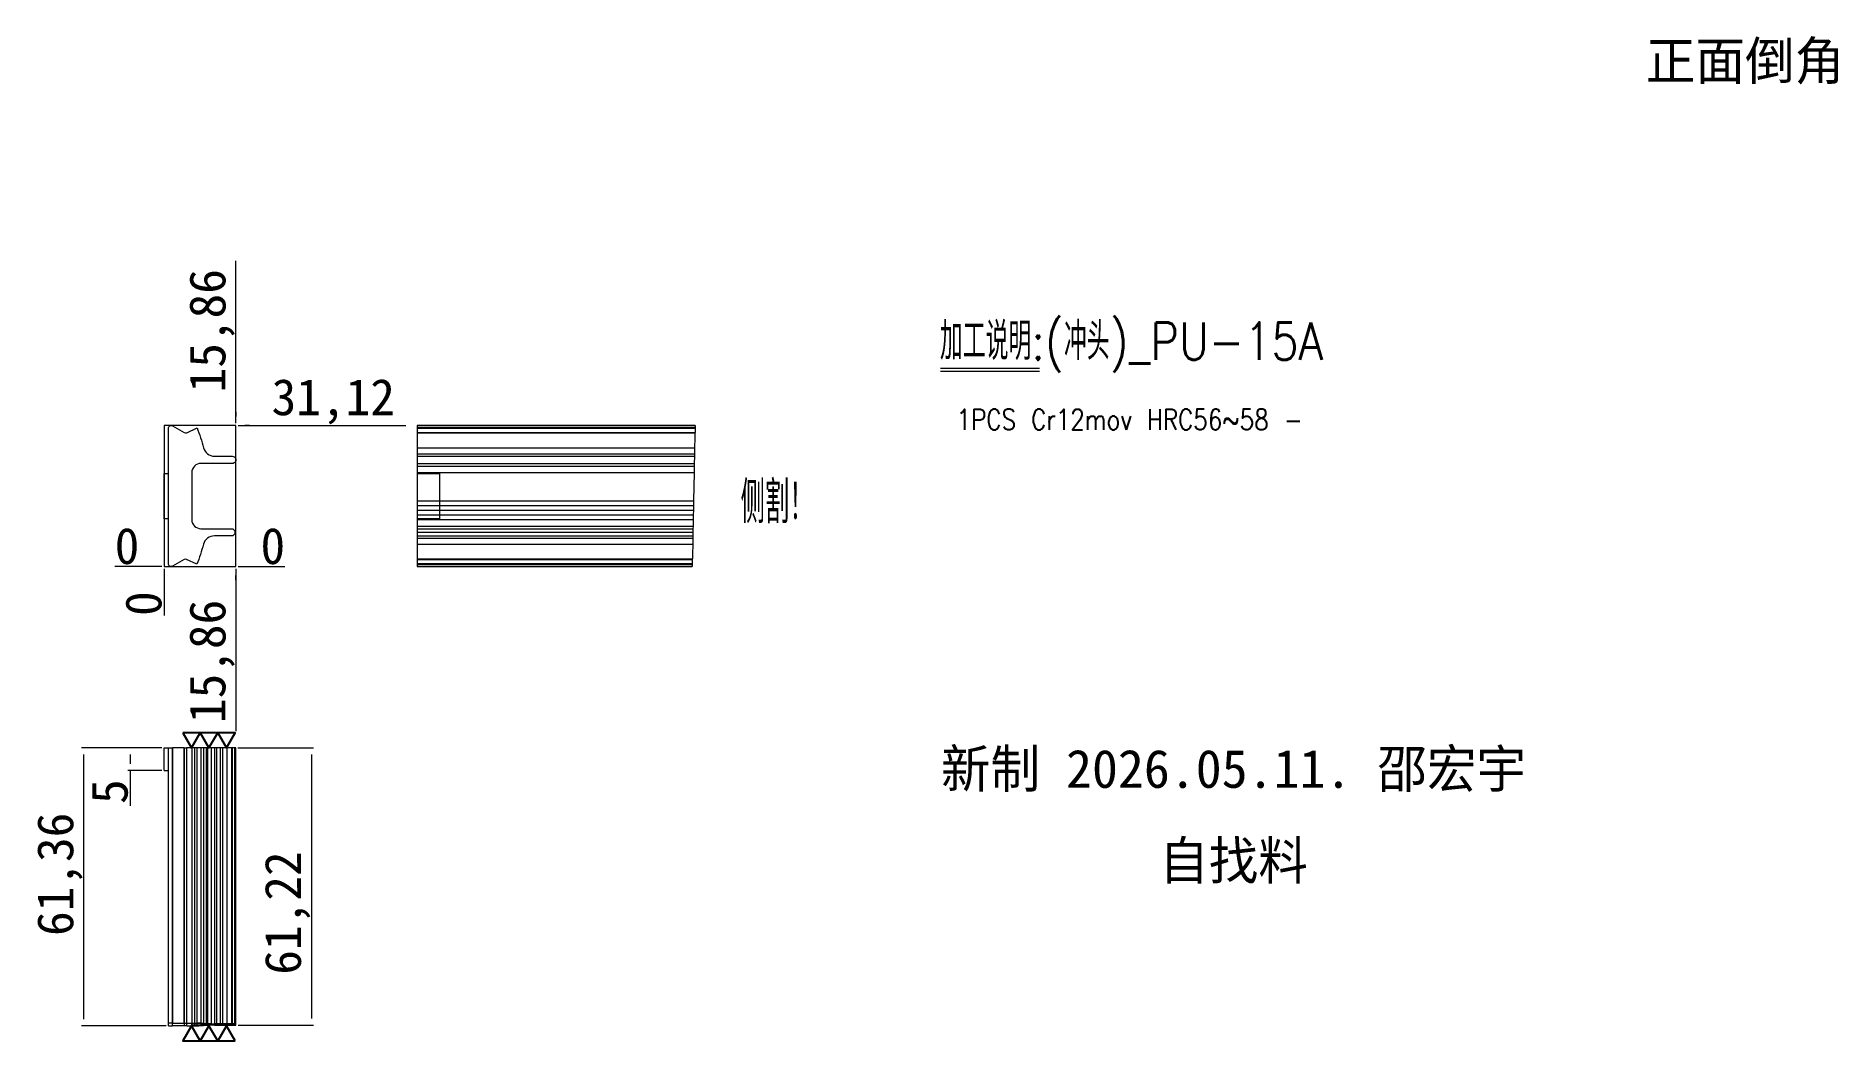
# Model space of a CAD drawing. Header units: millimetres. Extents: x 18773 to 19171, y 55542 to 55764.
import ezdxf
from ezdxf.enums import TextEntityAlignment as Align

# ---------------------------------------------------------------- set-up
doc = ezdxf.new("R2010")
doc.units = ezdxf.units.MM
doc.linetypes.add('DASHED', pattern=[0])
doc.layers.add('151', color=7, linetype='Continuous', true_color=0xffffff)
doc.layers.add('dim', color=4, linetype='Continuous')
doc.styles.add('_PUG_ERP', font='txt')
doc.styles.add('chinesef_fs', font='txt.shx', dxfattribs={"bigfont": 'gbcbig.shx'})
doc.dimstyles.new('_PUG_ERP', dxfattribs={"dimtxt": 8, "dimasz": 1.5, "dimexe": 0.5, "dimexo": 0.5, "dimgap": 0.5, "dimtad": 1, "dimtxsty": '_PUG_ERP', "dimblk": 'CLOSEDBLANK', "dimcen": 0, "dimclrd": 4, "dimclre": 4, "dimclrt": 3, "dimazin": 3, "dimtfac": 1, "dimtmove": 0, "dimatfit": 3, "dimldrblk": 'CLOSEDBLANK', "dimlwd": 9, "dimlwe": 9})

# ---------------------------------------------------------------- blocks, each defined once
blk = doc.blocks.new('*D735')
at = {"layer": 'Defpoints', "color": 0}
for p in [(18801.69, 55606.47), (18794.23, 55601.47), (18801.69, 55601.47)]:
    blk.add_point(p, dxfattribs=at)
at = {"layer": 'dim', "color": 4, "lineweight": 9}
for p, q in [((18801.19, 55606.47), (18793.73, 55606.47)), ((18794.23, 55604.97), (18794.23, 55602.97)), ((18801.19, 55601.47), (18793.73, 55601.47)), ((18794.23, 55601.47), (18794.23, 55593.64))]:
    blk.add_line(p, q, dxfattribs=at)
at = {"layer": 'dim', "color": 3, "lineweight": 13, "insert": (18789.73, 55596.8), "char_height": 8, "attachment_point": 5, "rotation": 90, "style": '_PUG_ERP'}
blk.add_mtext('5', dxfattribs=at)
blk = doc.blocks.new('_ClosedBlank')
blk = doc.blocks.new('*D736')
at = {"layer": 'Defpoints', "color": 0}
for p in [(18817.45, 55606.47), (18817.55, 55545.25), (18834.21, 55545.25)]:
    blk.add_point(p, dxfattribs=at)
at = {"layer": 'dim', "color": 4, "lineweight": 9}
for p, q in [((18817.95, 55606.47), (18834.71, 55606.47)), ((18834.21, 55604.97), (18834.21, 55546.75)), ((18818.05, 55545.25), (18834.71, 55545.25))]:
    blk.add_line(p, q, dxfattribs=at)
at = {"layer": 'dim', "color": 3, "lineweight": 13, "insert": (18828.95, 55570), "char_height": 8, "attachment_point": 5, "rotation": 90, "style": '_PUG_ERP'}
blk.add_mtext('61,22', dxfattribs=at)
blk = doc.blocks.new('*D737')
at = {"layer": 'Defpoints', "color": 0}
for p in [(18783.95, 55606.47), (18801.69, 55606.47), (18802.69, 55545.1)]:
    blk.add_point(p, dxfattribs=at)
at = {"layer": 'dim', "color": 4, "lineweight": 9}
for p, q in [((18801.19, 55606.47), (18783.45, 55606.47)), ((18783.95, 55546.6), (18783.95, 55604.97)), ((18802.19, 55545.1), (18783.45, 55545.1))]:
    blk.add_line(p, q, dxfattribs=at)
at = {"layer": 'dim', "color": 3, "lineweight": 13, "insert": (18778.69, 55578.55), "char_height": 8, "attachment_point": 5, "rotation": 90, "style": '_PUG_ERP'}
blk.add_mtext('61,36', dxfattribs=at)
blk = doc.blocks.new('YFFH+A0')
at = {"color": 4, "ltscale": 2}
blk.add_lwpolyline([(-3.46, -6), (0, -4), (-3.46, -2), (0, 0), (-3.46, 2), (0, 4), (-3.46, 6), (-3.46, -6)], close=True, dxfattribs=at)
blk = doc.blocks.new('XYMFH-A0')
at = {"xscale": 0.0833, "yscale": 0.0833, "zscale": 0.0833}
blk.add_blockref('YFFH+A0', (0, 0), dxfattribs=at)
blk = doc.blocks.new('*D738')
at = {"layer": 'Defpoints', "color": 0}
for p in [(18801.69, 55646.47), (18817.55, 55646.47), (18822.55, 55646.47)]:
    blk.add_point(p, dxfattribs=at)
at = {"layer": 'dim', "color": 4, "lineweight": 9}
blk.add_line((18818.05, 55646.47), (18828.38, 55646.47), dxfattribs=at)
at = {"layer": 'dim', "color": 3, "lineweight": 13, "insert": (18825.71, 55650.97), "char_height": 8, "attachment_point": 5, "style": '_PUG_ERP'}
blk.add_mtext('0', dxfattribs=at)
blk = doc.blocks.new('*D739')
at = {"layer": 'Defpoints', "color": 0}
for p in [(18817.55, 55677.59), (18822.55, 55677.59), (18801.69, 55646.47)]:
    blk.add_point(p, dxfattribs=at)
at = {"layer": 'dim', "color": 4, "lineweight": 9}
for p, q in [((18818.05, 55677.59), (18820.55, 55677.59)), ((18820.55, 55677.59), (18819.55, 55677.59)), ((18819.55, 55677.59), (18855.05, 55677.59))]:
    blk.add_line(p, q, dxfattribs=at)
at = {"layer": 'dim', "color": 3, "lineweight": 13, "insert": (18839.05, 55682.85), "char_height": 8, "attachment_point": 5, "style": '_PUG_ERP'}
blk.add_mtext('31,12', dxfattribs=at)
blk = doc.blocks.new('*D740')
at = {"layer": 'Defpoints', "color": 0}
for p in [(18796.69, 55646.47), (18801.69, 55646.47), (18801.69, 55646.47)]:
    blk.add_point(p, dxfattribs=at)
at = {"layer": 'dim', "color": 4, "lineweight": 9}
blk.add_line((18801.19, 55646.47), (18790.85, 55646.47), dxfattribs=at)
at = {"layer": 'dim', "color": 3, "lineweight": 13, "insert": (18793.52, 55650.97), "char_height": 8, "attachment_point": 5, "style": '_PUG_ERP'}
blk.add_mtext('0', dxfattribs=at)
blk = doc.blocks.new('*D741')
at = {"layer": 'Defpoints', "color": 0}
for p in [(18801.69, 55646.47), (18817.55, 55646.47), (18817.55, 55641.47)]:
    blk.add_point(p, dxfattribs=at)
at = {"layer": 'dim', "color": 4, "lineweight": 9}
for p, q in [((18817.55, 55645.97), (18817.55, 55643.47)), ((18817.55, 55643.47), (18817.55, 55644.47)), ((18817.55, 55644.47), (18817.55, 55610.11))]:
    blk.add_line(p, q, dxfattribs=at)
at = {"layer": 'dim', "color": 3, "lineweight": 13, "insert": (18812.28, 55625.54), "char_height": 8, "attachment_point": 5, "rotation": 90, "style": '_PUG_ERP'}
blk.add_mtext('15,86', dxfattribs=at)
blk = doc.blocks.new('*D742')
at = {"layer": 'Defpoints', "color": 0}
for p in [(18801.69, 55646.47), (18801.69, 55646.47), (18801.69, 55641.47)]:
    blk.add_point(p, dxfattribs=at)
at = {"layer": 'dim', "color": 4, "lineweight": 9}
blk.add_line((18801.69, 55645.97), (18801.69, 55635.64), dxfattribs=at)
at = {"layer": 'dim', "color": 3, "lineweight": 13, "insert": (18797.19, 55638.3), "char_height": 8, "attachment_point": 5, "rotation": 90, "style": '_PUG_ERP'}
blk.add_mtext('0', dxfattribs=at)
blk = doc.blocks.new('*D743')
at = {"layer": 'Defpoints', "color": 0}
for p in [(18817.55, 55682.59), (18817.55, 55677.59), (18801.69, 55646.47)]:
    blk.add_point(p, dxfattribs=at)
at = {"layer": 'dim', "color": 4, "lineweight": 9}
for p, q in [((18817.55, 55679.59), (18817.55, 55713.95)), ((18817.55, 55678.09), (18817.55, 55680.59)), ((18817.55, 55680.59), (18817.55, 55679.59))]:
    blk.add_line(p, q, dxfattribs=at)
at = {"layer": 'dim', "color": 3, "lineweight": 13, "insert": (18812.28, 55698.52), "char_height": 8, "attachment_point": 5, "rotation": 90, "style": '_PUG_ERP'}
blk.add_mtext('15,86', dxfattribs=at)

msp = doc.modelspace()

# ---------------------------------------------------------------- linework, layer by layer
at = {"layer": '151', "color": 1, "linetype": 'Continuous', "lineweight": 13}
for p, q in [((18918.923, 55677.591), (18857.547, 55677.591)), ((18857.547, 55677.591), (18857.547, 55677.511)), ((18857.547, 55677.511), (18857.547, 55677.08)), ((18857.547, 55677.08), (18857.547, 55672.68)), ((18918.913, 55677.08), (18857.547, 55677.08)), ((18857.547, 55672.68), (18857.547, 55671.343)), ((18857.547, 55671.343), (18857.547, 55670.827)), ((18857.547, 55670.827), (18918.786, 55670.827)), ((18857.547, 55670.827), (18857.547, 55669.227)), ((18857.547, 55669.227), (18857.547, 55668.641)), ((18857.547, 55669.227), (18857.547, 55669.227)), ((18857.547, 55669.227), (18918.754, 55669.227)), ((18857.547, 55669.227), (18857.547, 55669.227)), ((18857.547, 55669.227), (18918.754, 55669.227)), ((18857.547, 55669.227), (18918.754, 55669.227)), ((18857.547, 55669.227), (18918.754, 55669.227)), ((18857.547, 55668.641), (18857.547, 55667.227)), ((18857.547, 55667.227), (18857.547, 55660.987)), ((18857.547, 55660.987), (18857.547, 55659.947)), ((18857.547, 55660.987), (18918.587, 55660.987)), ((18857.547, 55659.947), (18857.547, 55658.906)), ((18857.547, 55659.947), (18918.566, 55659.947)), ((18857.547, 55658.906), (18857.547, 55657.866)), ((18857.547, 55658.906), (18918.545, 55658.906)), ((18857.547, 55657.866), (18857.547, 55656.826)), ((18857.547, 55657.866), (18918.524, 55657.866)), ((18857.547, 55656.826), (18857.547, 55655.412)), ((18857.547, 55655.412), (18857.547, 55654.827)), ((18857.547, 55654.827), (18857.547, 55654.027)), ((18857.547, 55654.827), (18918.463, 55654.827)), ((18857.547, 55654.027), (18857.547, 55653.227)), ((18857.547, 55653.227), (18857.547, 55652.712)), ((18857.547, 55653.227), (18918.43, 55653.227)), ((18857.547, 55652.712), (18857.547, 55651.381)), ((18857.547, 55651.381), (18857.547, 55646.981)), ((18857.547, 55646.981), (18857.547, 55646.55)), ((18857.547, 55646.981), (18918.304, 55646.981)), ((18857.547, 55646.55), (18857.547, 55646.47)), ((18857.547, 55646.47), (18918.294, 55646.47)), ((18801.685, 55606.469), (18802.685, 55606.469)), ((18801.685, 55601.469), (18801.685, 55606.469)), ((18802.685, 55606.469), (18803.585, 55606.469)), ((18802.685, 55545.71), (18802.685, 55606.469)), ((18806.113, 55606.469), (18803.585, 55606.469)), ((18806.113, 55606.469), (18806.667, 55606.469)), ((18808.925, 55606.469), (18806.667, 55606.469)), ((18810.391, 55606.469), (18808.925, 55606.469)), ((18808.925, 55606.469), (18808.925, 55545.712)), ((18811.285, 55606.469), (18810.391, 55606.469)), ((18812.804, 55606.469), (18811.285, 55606.469)), ((18814.092, 55606.469), (18812.804, 55606.469)), ((18816.539, 55606.469), (18814.092, 55606.469)), ((18814.092, 55606.469), (18814.092, 55545.585)), ((18816.555, 55606.469), (18816.539, 55606.469)), ((18817.353, 55606.469), (18816.555, 55606.469)), ((18817.353, 55545.569), (18817.353, 55606.469)), ((18817.546, 55606.469), (18817.353, 55606.469)), ((18817.546, 55545.246), (18817.546, 55606.469)), ((18801.685, 55601.469), (18802.685, 55601.469)), ((18803.585, 55545.721), (18806.113, 55545.691)), ((18806.139, 55545.124), (18803.585, 55545.094)), ((18806.667, 55545.691), (18808.925, 55545.712)), ((18806.692, 55545.124), (18808.981, 55545.103)), ((18807.824, 55545.471), (18807.824, 55545.428)), ((18807.825, 55545.513), (18807.825, 55545.302)), ((18809.825, 55545.553), (18816.553, 55545.553)), ((18810.964, 55545.262), (18809.825, 55545.262)), ((18810.964, 55545.553), (18810.964, 55545.262)), ((18812.103, 55545.262), (18810.964, 55545.262)), ((18812.103, 55545.553), (18812.103, 55545.262)), ((18813.242, 55545.262), (18812.103, 55545.262)), ((18814.092, 55545.585), (18812.804, 55545.585)), ((18812.844, 55545.229), (18814.679, 55545.229)), ((18813.242, 55545.553), (18813.242, 55545.262)), ((18815.52, 55545.262), (18813.242, 55545.262)), ((18816.555, 55545.585), (18814.092, 55545.585)), ((18814.679, 55545.229), (18816.746, 55545.229)), ((18815.52, 55545.553), (18815.52, 55545.262)), ((18816.746, 55545.262), (18815.52, 55545.262))]:
    msp.add_line(p, q, dxfattribs=at)
at = {"layer": '151', "color": 155, "linetype": 'Continuous', "lineweight": 13}
for p, q in [((18918.922, 55677.511), (18857.547, 55677.511)), ((18857.547, 55672.68), (18918.824, 55672.68)), ((18857.547, 55671.343), (18918.797, 55671.343)), ((18857.547, 55668.641), (18918.742, 55668.641)), ((18857.547, 55667.227), (18918.714, 55667.227)), ((18857.547, 55656.826), (18918.503, 55656.826)), ((18857.547, 55655.412), (18918.474, 55655.412)), ((18857.547, 55654.027), (18918.446, 55654.027)), ((18857.547, 55653.227), (18918.43, 55653.227)), ((18857.547, 55652.712), (18918.42, 55652.712)), ((18857.547, 55651.381), (18918.393, 55651.381)), ((18857.547, 55646.55), (18918.295, 55646.55)), ((18803.585, 55606.469), (18803.585, 55545.721)), ((18806.113, 55545.691), (18806.113, 55606.469)), ((18806.667, 55606.469), (18806.667, 55545.691)), ((18810.391, 55606.469), (18810.391, 55545.623)), ((18811.285, 55606.469), (18811.285, 55545.596)), ((18812.804, 55606.469), (18812.804, 55545.585)), ((18816.555, 55606.469), (18816.555, 55545.585)), ((18808.41, 55545.541), (18808.41, 55545.274)), ((18809.825, 55545.553), (18809.825, 55545.262)), ((18816.746, 55545.554), (18816.746, 55545.262))]:
    msp.add_line(p, q, dxfattribs=at)
at = {"layer": '151', "color": 155, "linetype": 'DASHED', "lineweight": 13}
for p, q in [((18857.547, 55676.991), (18918.911, 55676.991)), ((18857.547, 55676.037), (18918.892, 55676.037)), ((18918.891, 55676.013), (18857.547, 55676.013)), ((18857.547, 55670.826), (18918.786, 55670.826)), ((18857.547, 55653.227), (18918.43, 55653.227)), ((18857.547, 55648.034), (18918.325, 55648.034)), ((18918.325, 55648.01), (18857.547, 55648.01)), ((18918.306, 55647.07), (18857.547, 55647.07)), ((18803.585, 55545.094), (18803.585, 55606.469)), ((18806.139, 55606.469), (18806.139, 55545.124)), ((18806.692, 55545.124), (18806.692, 55606.469)), ((18807.825, 55606.469), (18807.825, 55545.513)), ((18808.41, 55606.469), (18808.41, 55545.541)), ((18808.41, 55606.469), (18808.41, 55545.541)), ((18809.825, 55606.469), (18809.825, 55545.553)), ((18809.825, 55606.469), (18809.825, 55545.553)), ((18810.429, 55606.469), (18810.429, 55545.192)), ((18811.322, 55606.469), (18811.322, 55545.219)), ((18812.844, 55606.469), (18812.844, 55545.229)), ((18816.553, 55606.469), (18816.553, 55545.553)), ((18816.746, 55606.469), (18816.746, 55545.229)), ((18816.746, 55606.469), (18816.746, 55545.554)), ((18817.353, 55606.469), (18817.353, 55545.569))]:
    msp.add_line(p, q, dxfattribs=at)
at = {"layer": '151', "color": 1, "linetype": 'DASHED', "lineweight": 13}
for p, q in [((18857.547, 55675.956), (18918.89, 55675.956)), ((18857.547, 55669.227), (18918.754, 55669.227)), ((18857.547, 55669.227), (18857.547, 55669.227)), ((18857.547, 55667.031), (18862.547, 55667.031)), ((18862.547, 55657.031), (18862.547, 55667.031)), ((18862.547, 55657.031), (18857.547, 55657.031)), ((18918.326, 55648.09), (18857.547, 55648.09)), ((18807.824, 55606.469), (18807.824, 55545.45)), ((18807.824, 55606.469), (18807.824, 55606.469)), ((18807.824, 55606.469), (18807.824, 55545.471)), ((18807.824, 55606.469), (18807.824, 55545.492)), ((18807.825, 55606.469), (18807.825, 55545.513)), ((18808.981, 55545.103), (18808.981, 55606.469)), ((18810.964, 55606.469), (18810.964, 55545.553)), ((18812.103, 55606.469), (18812.103, 55545.553)), ((18813.242, 55606.469), (18813.242, 55545.553)), ((18815.52, 55606.469), (18815.52, 55545.553))]:
    msp.add_line(p, q, dxfattribs=at)
at = {"layer": '151', "color": 3, "linetype": 'DASHED', "lineweight": 13}
msp.add_line((18802.685, 55657.031), (18802.685, 55667.031), dxfattribs=at)
at = {"layer": '151', "color": 2, "linetype": 'Continuous', "lineweight": 13}
for p, q in [((18802.685, 55545.105), (18802.685, 55545.71)), ((18807.824, 55545.492), (18807.825, 55545.513)), ((18807.824, 55545.471), (18807.824, 55545.492)), ((18807.824, 55545.45), (18807.824, 55545.471)), ((18807.824, 55545.428), (18807.824, 55545.45)), ((18807.825, 55545.302), (18807.824, 55545.428))]:
    msp.add_line(p, q, dxfattribs=at)
at = {"layer": '151', "color": 1, "linetype": 'Continuous', "lineweight": 13}
msp.add_lwpolyline([(18807.824, 55656.826, 0.4141297), (18809.825, 55654.827), (18816.553, 55654.827, -0.4138464), (18817.353, 55654.027, -0.4143825), (18816.555, 55653.227), (18812.804, 55653.227, 0.3386227), (18810.391, 55651.381, -0.0283285), (18808.925, 55646.981), (18806.667, 55648.034, 0.2446984), (18806.113, 55648.01), (18803.585, 55646.55, -0.5773503), (18802.685, 55647.07), (18802.685, 55657.031), (18801.685, 55657.031), (18801.685, 55667.031), (18802.685, 55667.031), (18802.685, 55676.991, -0.5773503), (18803.585, 55677.511), (18806.139, 55676.037, 0.2446984), (18806.692, 55676.013), (18808.981, 55677.08, -0.0282913), (18810.429, 55672.68, 0.339708), (18812.844, 55670.826), (18816.746, 55670.826, -1.0001011), (18816.746, 55669.226), (18809.824, 55669.226, 0.4143094), (18807.824, 55667.227)], format="xyb", close=True, dxfattribs=at)
at = {"layer": '151', "color": 190, "linetype": 'Continuous', "lineweight": 13}
msp.add_lwpolyline([(18918.923, 55677.591), (18918.922, 55677.511), (18918.913, 55677.08), (18918.824, 55672.68), (18918.797, 55671.343), (18918.786, 55670.827), (18918.754, 55669.227), (18918.754, 55669.227), (18918.754, 55669.227), (18918.754, 55669.227), (18918.742, 55668.641), (18918.714, 55667.227), (18918.587, 55660.987), (18918.566, 55659.947), (18918.545, 55658.906), (18918.524, 55657.866), (18918.503, 55656.826), (18918.474, 55655.412), (18918.463, 55654.827), (18918.446, 55654.027), (18918.43, 55653.227), (18918.42, 55652.712), (18918.393, 55651.381), (18918.304, 55646.981), (18918.295, 55646.55), (18918.294, 55646.47)], dxfattribs=at)
at = {"layer": '151', "color": 1, "linetype": 'Continuous', "lineweight": 13}
for centre, major_axis, start_param, end_param in [((18803.285, 55545.71), (0.6, 0), 1.0471976, 3.1415927), ((18803.285, 55545.105), (0.6, 0), 3.1415927, 5.2359878), ((18806.413, 55545.702), (0.6, 0), 4.1887902, 5.1487213), ((18806.439, 55545.113), (0.6, 0), 1.134464, 2.0943951), ((18809.824, 55545.513), (2, 0), 2.3560512, 3.1414758), ((18809.824, 55545.302), (1.999, 0), 3.1415927, 3.9271545), ((18809.825, 55545.513), (2, 0), 1.5707963, 2.3560512), ((18809.824, 55545.302), (2, 0), 3.9271545, 4.7125006), ((18770.854, 55545.406), (40.966, 0), 0.2648837, 0.3781675), ((18770.854, 55545.406), (40.966, 0), 5.9086888, 6.0218239), ((18812.804, 55545.636), (2.5, 0), 3.4064764, 4.0594831), ((18812.844, 55545.179), (2.5, 0), 2.2255258, 2.8802313), ((18812.804, 55545.636), (2.5, 0), 4.0594831, 4.7124415), ((18812.844, 55545.179), (2.499, 0), 1.5705934, 2.2255258), ((18816.553, 55545.569), (0.801, 0), 4.712389, 6.2819314), ((18816.554, 55545.569), (0.799, 0), 6.2819314, 7.8533044)]:
    msp.add_ellipse(centre, major_axis=major_axis, ratio=0.0202361, start_param=start_param, end_param=end_param, dxfattribs=at)
at = {"layer": '151', "color": 2, "linetype": 'Continuous', "lineweight": 13}
msp.add_ellipse((18816.746, 55545.246), major_axis=(0.8, 0), ratio=0.0202361, start_param=4.712389, end_param=7.8539736, dxfattribs=at)
at = {"layer": '151', "color": 155, "linetype": 'DASHED', "lineweight": 13}
msp.add_open_spline([(18814.679, 55545.229), (18814.679, 55606.469)], degree=1, dxfattribs=at)
at = {"layer": 'dim', "color": 8, "linetype": 'Continuous', "lineweight": 18}
for p, q in [((18973.082, 55690.285), (18994.938, 55690.285)), ((18973.082, 55689.594), (18994.938, 55689.594))]:
    msp.add_line(p, q, dxfattribs=at)
at = {"layer": 'dim', "color": 8, "linetype": 'DASHED', "lineweight": 13}
msp.add_lwpolyline([(18801.685, 55646.47), (18817.546, 55646.47), (18817.546, 55677.591), (18801.685, 55677.591)], close=True, dxfattribs=at)

# ---------------------------------------------------------------- block references
at = {"layer": 'dim', "color": 253, "lineweight": 13, "xscale": 11.54368570247028, "yscale": 11.54368570247028, "zscale": 11.54368570247028}
for p, rotation in [((18811.61, 55606.469), 270), ((18811.61, 55545.103), 90)]:
    msp.add_blockref('XYMFH-A0', p, dxfattribs=dict(at, rotation=rotation))

# ---------------------------------------------------------------- texts
at = {"layer": 'dim'}
msp.add_text('正面倒角', height=8.4175, dxfattribs=at).set_placement((19150.704, 55758.215), align=Align.MIDDLE)
at = {"layer": 'dim', "color": 4, "lineweight": 13, "style": 'chinesef_fs'}
for s, height, width, p in [('加工说明:(冲头)_PU-15A', 8.26, 0.8479, (18972.979, 55692.085)), (' 1PCS Cr12mov HRC56~58 - ', 4.62, 0.8081, (18973.327, 55676.617))]:
    msp.add_text(s, height=height, dxfattribs=dict(at, width=width)).set_placement(p)
at = {"layer": 'dim', "color": 190, "lineweight": 13, "style": 'chinesef_fs', "width": 0.8081}
msp.add_text('侧割！', height=9.24, dxfattribs=at).set_placement((18928.975, 55656.041))
at = {"layer": 'dim', "color": 190}
for s, height, p in [('新制 2026.05.11. 邵宏宇', 8.41751, (19037.782, 55602.048)), ('自找料', 8.4175, (19037.782, 55581.753))]:
    msp.add_text(s, height=height, dxfattribs=at).set_placement(p, align=Align.MIDDLE)

# ---------------------------------------------------------------- dimensions: what is measured, and where the dimension line sits
at = {"layer": 'dim', "color": 253, "lineweight": 13}
for feature_location, offset, dtype, origin, picture, middle in [((18817.546, 55677.591), (0, 5), 1, (18801.685, 55646.47), '*D743', (18812.284, 55698.52)), ((18817.546, 55677.591), (5, 0), 0, (18801.685, 55646.47), '*D739', (18839.046, 55682.854)), ((18801.685184143, 55646.469762812), (-5, 0), 0, (18801.685184143, 55646.469762812), '*D740', (18793.518517476, 55650.969762812)), ((18817.545835099, 55646.469762812), (5, 0), 0, (18801.685184143, 55646.469762812), '*D738', (18825.712501766, 55650.969762812)), ((18801.685184143, 55646.469762812), (0, -5), 1, (18801.685184143, 55646.469762812), '*D742', (18797.185184143, 55638.303096145)), ((18817.546, 55646.47), (0, -5), 1, (18801.685, 55646.47), '*D741', (18812.284, 55625.541))]:
    dim = msp.add_ordinate_dim(feature_location=feature_location, offset=offset, dtype=dtype, origin=origin, dimstyle='_PUG_ERP', dxfattribs=at)
    dim.commit()
    dim.dimension.update_dxf_attribs({"geometry": picture, "text_midpoint": middle})
for base, p1, p2, picture, middle in [((18783.947, 55606.4692), (18802.6853, 55545.1044), (18801.6852, 55606.4692), '*D737', (18783.947, 55578.5461)), ((18794.234, 55601.469), (18801.685, 55606.469), (18801.685, 55601.469), '*D735', (18794.234, 55596.803)), ((18834.212, 55545.246), (18817.45, 55606.469), (18817.546, 55545.246), '*D736', (18834.212, 55570.003))]:
    dim = msp.add_linear_dim(base=base, p1=p1, p2=p2, angle=90, dimstyle='_PUG_ERP', dxfattribs=at)
    dim.commit()
    dim.dimension.update_dxf_attribs({"geometry": picture, "text_midpoint": middle, "dimtype": 160})

doc.saveas('drawing.dxf')
